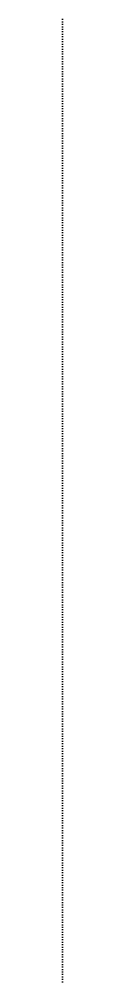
# Model space of a CAD drawing. Extents: x -13000 to 3070, y -7421 to 1552.
# Drawn here: x -13000 to -12999, y 776 to 1552 of the extents above; entities that cross this region are included whole.
import ezdxf

# ---------------------------------------------------------------- set-up
doc = ezdxf.new("R2010")
doc.units = 0
doc.layers.add('SARR_2.2x7', color=40, linetype='Continuous')
doc.layers.add('SARR_3.5x7', color=81, linetype='Continuous')

msp = doc.modelspace()

# ---------------------------------------------------------------- linework, layer by layer
at = {"layer": 'SARR_2.2x7'}
for p, q in [((-13000, 1450), (-12999, 1450)), ((-13000, 1448), (-12999, 1448)), ((-13000, 1446), (-12999, 1446)), ((-13000, 1444), (-12999, 1444)), ((-13000, 1442), (-12999, 1442)), ((-13000, 1440), (-12999, 1440)), ((-13000, 1438), (-12999, 1438)), ((-13000, 1436), (-12999, 1436)), ((-13000, 1434), (-12999, 1434)), ((-13000, 1432), (-12999, 1432)), ((-13000, 1430), (-12999, 1430)), ((-13000, 1428), (-12999, 1428)), ((-13000, 1426), (-12999, 1426)), ((-13000, 1424), (-12999, 1424)), ((-13000, 1422), (-12999, 1422)), ((-13000, 1420), (-12999, 1420)), ((-13000, 1418), (-12999, 1418)), ((-13000, 1416), (-12999, 1416)), ((-13000, 1414), (-12999, 1414)), ((-13000, 1412), (-12999, 1412)), ((-13000, 1410), (-12999, 1410)), ((-13000, 1408), (-12999, 1408)), ((-13000, 1406), (-12999, 1406)), ((-13000, 1404), (-12999, 1404)), ((-13000, 1402), (-12999, 1402)), ((-13000, 1400), (-12999, 1400)), ((-13000, 1398), (-12999, 1398)), ((-13000, 1396), (-12999, 1396)), ((-13000, 1394), (-12999, 1394)), ((-13000, 1392), (-12999, 1392)), ((-13000, 1390), (-12999, 1390)), ((-13000, 1388), (-12999, 1388)), ((-13000, 1386), (-12999, 1386)), ((-13000, 1384), (-12999, 1384)), ((-13000, 1382), (-12999, 1382)), ((-13000, 1380), (-12999, 1380)), ((-13000, 1378), (-12999, 1378)), ((-13000, 1376), (-12999, 1376)), ((-13000, 1374), (-12999, 1374)), ((-13000, 1372), (-12999, 1372)), ((-13000, 1370), (-12999, 1370)), ((-13000, 1368), (-12999, 1368)), ((-13000, 1366), (-12999, 1366)), ((-13000, 1364), (-12999, 1364)), ((-13000, 1362), (-12999, 1362)), ((-13000, 1360), (-12999, 1360)), ((-13000, 1358), (-12999, 1358)), ((-13000, 1356), (-12999, 1356)), ((-13000, 1354), (-12999, 1354)), ((-13000, 1352), (-12999, 1352)), ((-13000, 1350), (-12999, 1350)), ((-13000, 1348), (-12999, 1348)), ((-13000, 1346), (-12999, 1346)), ((-13000, 1344), (-12999, 1344)), ((-13000, 1342), (-12999, 1342)), ((-13000, 1340), (-12999, 1340)), ((-13000, 1338), (-12999, 1338)), ((-13000, 1336), (-12999, 1336)), ((-13000, 1334), (-12999, 1334)), ((-13000, 1332), (-12999, 1332)), ((-13000, 1330), (-12999, 1330)), ((-13000, 1328), (-12999, 1328)), ((-13000, 1326), (-12999, 1326)), ((-13000, 1324), (-12999, 1324)), ((-13000, 1322), (-12999, 1322)), ((-13000, 1320), (-12999, 1320)), ((-13000, 1318), (-12999, 1318)), ((-13000, 1316), (-12999, 1316)), ((-13000, 1314), (-12999, 1314)), ((-13000, 1312), (-12999, 1312)), ((-13000, 1310), (-12999, 1310)), ((-13000, 1308), (-12999, 1308)), ((-13000, 1306), (-12999, 1306)), ((-13000, 1304), (-12999, 1304)), ((-13000, 1302), (-12999, 1302)), ((-13000, 1300), (-12999, 1300)), ((-13000, 1298), (-12999, 1298)), ((-13000, 1296), (-12999, 1296)), ((-13000, 1294), (-12999, 1294)), ((-13000, 1292), (-12999, 1292)), ((-13000, 1290), (-12999, 1290)), ((-13000, 1288), (-12999, 1288)), ((-13000, 1286), (-12999, 1286)), ((-13000, 1284), (-12999, 1284)), ((-13000, 1282), (-12999, 1282)), ((-13000, 1280), (-12999, 1280)), ((-13000, 1278), (-12999, 1278)), ((-13000, 1276), (-12999, 1276)), ((-13000, 1274), (-12999, 1274)), ((-13000, 1272), (-12999, 1272)), ((-13000, 1270), (-12999, 1270)), ((-13000, 1268), (-12999, 1268)), ((-13000, 1266), (-12999, 1266)), ((-13000, 1264), (-12999, 1264)), ((-13000, 1262), (-12999, 1262)), ((-13000, 1260), (-12999, 1260)), ((-13000, 1258), (-12999, 1258)), ((-13000, 1256), (-12999, 1256)), ((-13000, 1254), (-12999, 1254)), ((-13000, 1252), (-12999, 1252)), ((-13000, 1250), (-12999, 1250)), ((-13000, 1248), (-12999, 1248)), ((-13000, 1246), (-12999, 1246)), ((-13000, 1244), (-12999, 1244)), ((-13000, 1242), (-12999, 1242)), ((-13000, 1240), (-12999, 1240)), ((-13000, 1238), (-12999, 1238)), ((-13000, 1236), (-12999, 1236)), ((-13000, 1234), (-12999, 1234)), ((-13000, 1232), (-12999, 1232)), ((-13000, 1230), (-12999, 1230)), ((-13000, 1228), (-12999, 1228)), ((-13000, 1226), (-12999, 1226)), ((-13000, 1224), (-12999, 1224)), ((-13000, 1222), (-12999, 1222)), ((-13000, 1220), (-12999, 1220)), ((-13000, 1218), (-12999, 1218)), ((-13000, 1216), (-12999, 1216)), ((-13000, 1214), (-12999, 1214)), ((-13000, 1212), (-12999, 1212)), ((-13000, 1210), (-12999, 1210)), ((-13000, 1208), (-12999, 1208)), ((-13000, 1206), (-12999, 1206)), ((-13000, 1204), (-12999, 1204)), ((-13000, 1202), (-12999, 1202)), ((-13000, 1200), (-12999, 1200)), ((-13000, 1198), (-12999, 1198)), ((-13000, 1196), (-12999, 1196)), ((-13000, 1194), (-12999, 1194)), ((-13000, 1192), (-12999, 1192)), ((-13000, 1190), (-12999, 1190)), ((-13000, 1188), (-12999, 1188)), ((-13000, 1186), (-12999, 1186)), ((-13000, 1184), (-12999, 1184)), ((-13000, 1182), (-12999, 1182)), ((-13000, 1180), (-12999, 1180)), ((-13000, 1178), (-12999, 1178)), ((-13000, 1176), (-12999, 1176)), ((-13000, 1174), (-12999, 1174)), ((-13000, 1172), (-12999, 1172)), ((-13000, 1170), (-12999, 1170)), ((-13000, 1168), (-12999, 1168)), ((-13000, 1166), (-12999, 1166)), ((-13000, 1164), (-12999, 1164)), ((-13000, 1162), (-12999, 1162)), ((-13000, 1160), (-12999, 1160)), ((-13000, 1158), (-12999, 1158)), ((-13000, 1156), (-12999, 1156)), ((-13000, 1154), (-12999, 1154)), ((-13000, 1152), (-12999, 1152)), ((-13000, 1150), (-12999, 1150)), ((-13000, 1148), (-12999, 1148)), ((-13000, 1146), (-12999, 1146)), ((-13000, 1144), (-12999, 1144)), ((-13000, 1142), (-12999, 1142)), ((-13000, 1140), (-12999, 1140)), ((-13000, 1138), (-12999, 1138)), ((-13000, 1136), (-12999, 1136)), ((-13000, 1134), (-12999, 1134)), ((-13000, 1132), (-12999, 1132)), ((-13000, 1130), (-12999, 1130)), ((-13000, 1128), (-12999, 1128)), ((-13000, 1126), (-12999, 1126)), ((-13000, 1124), (-12999, 1124)), ((-13000, 1122), (-12999, 1122)), ((-13000, 1120), (-12999, 1120)), ((-13000, 1118), (-12999, 1118)), ((-13000, 1116), (-12999, 1116)), ((-13000, 1114), (-12999, 1114)), ((-13000, 1112), (-12999, 1112)), ((-13000, 1110), (-12999, 1110)), ((-13000, 1108), (-12999, 1108)), ((-13000, 1106), (-12999, 1106)), ((-13000, 1104), (-12999, 1104)), ((-13000, 1102), (-12999, 1102)), ((-13000, 1100), (-12999, 1100)), ((-13000, 1098), (-12999, 1098)), ((-13000, 1096), (-12999, 1096)), ((-13000, 1094), (-12999, 1094)), ((-13000, 1092), (-12999, 1092)), ((-13000, 1090), (-12999, 1090)), ((-13000, 1088), (-12999, 1088)), ((-13000, 1086), (-12999, 1086)), ((-13000, 1084), (-12999, 1084)), ((-13000, 1082), (-12999, 1082)), ((-13000, 1080), (-12999, 1080)), ((-13000, 1078), (-12999, 1078)), ((-13000, 1076), (-12999, 1076)), ((-13000, 1074), (-12999, 1074)), ((-13000, 1072), (-12999, 1072)), ((-13000, 1070), (-12999, 1070)), ((-13000, 1068), (-12999, 1068)), ((-13000, 1066), (-12999, 1066)), ((-13000, 1064), (-12999, 1064)), ((-13000, 1062), (-12999, 1062)), ((-13000, 1060), (-12999, 1060)), ((-13000, 1058), (-12999, 1058)), ((-13000, 1056), (-12999, 1056)), ((-13000, 1054), (-12999, 1054)), ((-13000, 1052), (-12999, 1052)), ((-13000, 1050), (-12999, 1050)), ((-13000, 1048), (-12999, 1048)), ((-13000, 1046), (-12999, 1046)), ((-13000, 1044), (-12999, 1044)), ((-13000, 1042), (-12999, 1042)), ((-13000, 1040), (-12999, 1040)), ((-13000, 1038), (-12999, 1038)), ((-13000, 1036), (-12999, 1036)), ((-13000, 1034), (-12999, 1034)), ((-13000, 1032), (-12999, 1032)), ((-13000, 1030), (-12999, 1030)), ((-13000, 1028), (-12999, 1028)), ((-13000, 1026), (-12999, 1026)), ((-13000, 1024), (-12999, 1024)), ((-13000, 1022), (-12999, 1022)), ((-13000, 1020), (-12999, 1020)), ((-13000, 1018), (-12999, 1018)), ((-13000, 1016), (-12999, 1016)), ((-13000, 1014), (-12999, 1014)), ((-13000, 1012), (-12999, 1012)), ((-13000, 1010), (-12999, 1010)), ((-13000, 1008), (-12999, 1008)), ((-13000, 1006), (-12999, 1006)), ((-13000, 1004), (-12999, 1004)), ((-13000, 1002), (-12999, 1002)), ((-13000, 1000), (-12999, 1000)), ((-13000, 998), (-12999, 998)), ((-13000, 996), (-12999, 996)), ((-13000, 994), (-12999, 994)), ((-13000, 992), (-12999, 992)), ((-13000, 990), (-12999, 990)), ((-13000, 988), (-12999, 988)), ((-13000, 986), (-12999, 986)), ((-13000, 984), (-12999, 984)), ((-13000, 982), (-12999, 982)), ((-13000, 980), (-12999, 980)), ((-13000, 978), (-12999, 978)), ((-13000, 976), (-12999, 976)), ((-13000, 974), (-12999, 974)), ((-13000, 972), (-12999, 972)), ((-13000, 970), (-12999, 970)), ((-13000, 968), (-12999, 968)), ((-13000, 966), (-12999, 966)), ((-13000, 964), (-12999, 964)), ((-13000, 962), (-12999, 962)), ((-13000, 960), (-12999, 960)), ((-13000, 958), (-12999, 958)), ((-13000, 956), (-12999, 956)), ((-13000, 954), (-12999, 954)), ((-13000, 952), (-12999, 952)), ((-13000, 950), (-12999, 950)), ((-13000, 948), (-12999, 948)), ((-13000, 946), (-12999, 946)), ((-13000, 944), (-12999, 944)), ((-13000, 942), (-12999, 942)), ((-13000, 940), (-12999, 940)), ((-13000, 938), (-12999, 938)), ((-13000, 936), (-12999, 936)), ((-13000, 934), (-12999, 934)), ((-13000, 932), (-12999, 932)), ((-13000, 930), (-12999, 930)), ((-13000, 928), (-12999, 928)), ((-13000, 926), (-12999, 926)), ((-13000, 924), (-12999, 924)), ((-13000, 922), (-12999, 922)), ((-13000, 920), (-12999, 920)), ((-13000, 918), (-12999, 918)), ((-13000, 916), (-12999, 916)), ((-13000, 914), (-12999, 914)), ((-13000, 912), (-12999, 912)), ((-13000, 910), (-12999, 910)), ((-13000, 908), (-12999, 908)), ((-13000, 906), (-12999, 906)), ((-13000, 904), (-12999, 904)), ((-13000, 902), (-12999, 902)), ((-13000, 900), (-12999, 900)), ((-13000, 898), (-12999, 898)), ((-13000, 896), (-12999, 896)), ((-13000, 894), (-12999, 894)), ((-13000, 892), (-12999, 892)), ((-13000, 890), (-12999, 890)), ((-13000, 888), (-12999, 888)), ((-13000, 886), (-12999, 886)), ((-13000, 884), (-12999, 884)), ((-13000, 882), (-12999, 882)), ((-13000, 880), (-12999, 880)), ((-13000, 878), (-12999, 878)), ((-13000, 876), (-12999, 876)), ((-13000, 874), (-12999, 874)), ((-13000, 872), (-12999, 872)), ((-13000, 870), (-12999, 870)), ((-13000, 868), (-12999, 868)), ((-13000, 866), (-12999, 866)), ((-13000, 864), (-12999, 864)), ((-13000, 862), (-12999, 862)), ((-13000, 860), (-12999, 860)), ((-13000, 858), (-12999, 858)), ((-13000, 856), (-12999, 856)), ((-13000, 854), (-12999, 854)), ((-13000, 852), (-12999, 852)), ((-13000, 850), (-12999, 850)), ((-13000, 848), (-12999, 848)), ((-13000, 846), (-12999, 846)), ((-13000, 844), (-12999, 844)), ((-13000, 842), (-12999, 842)), ((-13000, 840), (-12999, 840)), ((-13000, 838), (-12999, 838)), ((-13000, 836), (-12999, 836)), ((-13000, 834), (-12999, 834)), ((-13000, 832), (-12999, 832)), ((-13000, 830), (-12999, 830)), ((-13000, 828), (-12999, 828)), ((-13000, 826), (-12999, 826)), ((-13000, 824), (-12999, 824)), ((-13000, 822), (-12999, 822)), ((-13000, 820), (-12999, 820)), ((-13000, 818), (-12999, 818)), ((-13000, 816), (-12999, 816)), ((-13000, 814), (-12999, 814)), ((-13000, 812), (-12999, 812)), ((-13000, 810), (-12999, 810)), ((-13000, 808), (-12999, 808)), ((-13000, 806), (-12999, 806)), ((-13000, 804), (-12999, 804)), ((-13000, 802), (-12999, 802)), ((-13000, 800), (-12999, 800)), ((-13000, 798), (-12999, 798)), ((-13000, 796), (-12999, 796)), ((-13000, 794), (-12999, 794)), ((-13000, 792), (-12999, 792)), ((-13000, 790), (-12999, 790)), ((-13000, 788), (-12999, 788)), ((-13000, 786), (-12999, 786)), ((-13000, 784), (-12999, 784)), ((-13000, 782), (-12999, 782)), ((-13000, 780), (-12999, 780)), ((-13000, 778), (-12999, 778)), ((-13000, 776), (-12999, 776))]:
    msp.add_line(p, q, dxfattribs=at)
at = {"layer": 'SARR_3.5x7'}
for p, q in [((-13000, 1552), (-12999, 1552)), ((-13000, 1550), (-12999, 1550)), ((-13000, 1548), (-12999, 1548)), ((-13000, 1546), (-12999, 1546)), ((-13000, 1544), (-12999, 1544)), ((-13000, 1542), (-12999, 1542)), ((-13000, 1540), (-12999, 1540)), ((-13000, 1538), (-12999, 1538)), ((-13000, 1536), (-12999, 1536)), ((-13000, 1534), (-12999, 1534)), ((-13000, 1532), (-12999, 1532)), ((-13000, 1530), (-12999, 1530)), ((-13000, 1528), (-12999, 1528)), ((-13000, 1526), (-12999, 1526)), ((-13000, 1524), (-12999, 1524)), ((-13000, 1522), (-12999, 1522)), ((-13000, 1520), (-12999, 1520)), ((-13000, 1518), (-12999, 1518)), ((-13000, 1516), (-12999, 1516)), ((-13000, 1514), (-12999, 1514)), ((-13000, 1512), (-12999, 1512)), ((-13000, 1510), (-12999, 1510)), ((-13000, 1508), (-12999, 1508)), ((-13000, 1506), (-12999, 1506)), ((-13000, 1504), (-12999, 1504)), ((-13000, 1502), (-12999, 1502)), ((-13000, 1500), (-12999, 1500)), ((-13000, 1498), (-12999, 1498)), ((-13000, 1496), (-12999, 1496)), ((-13000, 1494), (-12999, 1494)), ((-13000, 1492), (-12999, 1492)), ((-13000, 1490), (-12999, 1490)), ((-13000, 1488), (-12999, 1488)), ((-13000, 1486), (-12999, 1486)), ((-13000, 1484), (-12999, 1484)), ((-13000, 1482), (-12999, 1482)), ((-13000, 1480), (-12999, 1480)), ((-13000, 1478), (-12999, 1478)), ((-13000, 1476), (-12999, 1476)), ((-13000, 1474), (-12999, 1474)), ((-13000, 1472), (-12999, 1472)), ((-13000, 1470), (-12999, 1470)), ((-13000, 1468), (-12999, 1468)), ((-13000, 1466), (-12999, 1466)), ((-13000, 1464), (-12999, 1464)), ((-13000, 1462), (-12999, 1462)), ((-13000, 1460), (-12999, 1460)), ((-13000, 1458), (-12999, 1458)), ((-13000, 1456), (-12999, 1456)), ((-13000, 1454), (-12999, 1454)), ((-13000, 1452), (-12999, 1452)), ((-13000, 1450), (-12999, 1450)), ((-13000, 1448), (-12999, 1448)), ((-13000, 1446), (-12999, 1446)), ((-13000, 1444), (-12999, 1444)), ((-13000, 1442), (-12999, 1442)), ((-13000, 1440), (-12999, 1440)), ((-13000, 1438), (-12999, 1438)), ((-13000, 1436), (-12999, 1436)), ((-13000, 1434), (-12999, 1434)), ((-13000, 1432), (-12999, 1432)), ((-13000, 1430), (-12999, 1430)), ((-13000, 1428), (-12999, 1428)), ((-13000, 1426), (-12999, 1426)), ((-13000, 1424), (-12999, 1424)), ((-13000, 1422), (-12999, 1422)), ((-13000, 1420), (-12999, 1420)), ((-13000, 1418), (-12999, 1418)), ((-13000, 1416), (-12999, 1416)), ((-13000, 1414), (-12999, 1414)), ((-13000, 1412), (-12999, 1412)), ((-13000, 1410), (-12999, 1410)), ((-13000, 1408), (-12999, 1408)), ((-13000, 1406), (-12999, 1406)), ((-13000, 1404), (-12999, 1404)), ((-13000, 1402), (-12999, 1402)), ((-13000, 1400), (-12999, 1400)), ((-13000, 1398), (-12999, 1398)), ((-13000, 1396), (-12999, 1396)), ((-13000, 1394), (-12999, 1394)), ((-13000, 1392), (-12999, 1392)), ((-13000, 1390), (-12999, 1390)), ((-13000, 1388), (-12999, 1388)), ((-13000, 1386), (-12999, 1386)), ((-13000, 1384), (-12999, 1384)), ((-13000, 1382), (-12999, 1382)), ((-13000, 1380), (-12999, 1380)), ((-13000, 1378), (-12999, 1378)), ((-13000, 1376), (-12999, 1376)), ((-13000, 1374), (-12999, 1374)), ((-13000, 1372), (-12999, 1372)), ((-13000, 1370), (-12999, 1370)), ((-13000, 1368), (-12999, 1368)), ((-13000, 1366), (-12999, 1366)), ((-13000, 1364), (-12999, 1364)), ((-13000, 1362), (-12999, 1362)), ((-13000, 1360), (-12999, 1360)), ((-13000, 1358), (-12999, 1358)), ((-13000, 1356), (-12999, 1356)), ((-13000, 1354), (-12999, 1354)), ((-13000, 1352), (-12999, 1352)), ((-13000, 1350), (-12999, 1350)), ((-13000, 1348), (-12999, 1348)), ((-13000, 1346), (-12999, 1346)), ((-13000, 1344), (-12999, 1344)), ((-13000, 1342), (-12999, 1342)), ((-13000, 1340), (-12999, 1340)), ((-13000, 1338), (-12999, 1338)), ((-13000, 1336), (-12999, 1336)), ((-13000, 1334), (-12999, 1334)), ((-13000, 1332), (-12999, 1332)), ((-13000, 1330), (-12999, 1330)), ((-13000, 1328), (-12999, 1328)), ((-13000, 1326), (-12999, 1326)), ((-13000, 1324), (-12999, 1324)), ((-13000, 1322), (-12999, 1322)), ((-13000, 1320), (-12999, 1320)), ((-13000, 1318), (-12999, 1318)), ((-13000, 1316), (-12999, 1316)), ((-13000, 1314), (-12999, 1314)), ((-13000, 1312), (-12999, 1312)), ((-13000, 1310), (-12999, 1310)), ((-13000, 1308), (-12999, 1308)), ((-13000, 1306), (-12999, 1306)), ((-13000, 1304), (-12999, 1304)), ((-13000, 1302), (-12999, 1302)), ((-13000, 1300), (-12999, 1300)), ((-13000, 1298), (-12999, 1298)), ((-13000, 1296), (-12999, 1296)), ((-13000, 1294), (-12999, 1294)), ((-13000, 1292), (-12999, 1292)), ((-13000, 1290), (-12999, 1290)), ((-13000, 1288), (-12999, 1288)), ((-13000, 1286), (-12999, 1286)), ((-13000, 1284), (-12999, 1284)), ((-13000, 1282), (-12999, 1282)), ((-13000, 1280), (-12999, 1280)), ((-13000, 1278), (-12999, 1278)), ((-13000, 1276), (-12999, 1276)), ((-13000, 1274), (-12999, 1274)), ((-13000, 1272), (-12999, 1272)), ((-13000, 1270), (-12999, 1270)), ((-13000, 1268), (-12999, 1268)), ((-13000, 1266), (-12999, 1266)), ((-13000, 1264), (-12999, 1264)), ((-13000, 1262), (-12999, 1262)), ((-13000, 1260), (-12999, 1260)), ((-13000, 1258), (-12999, 1258)), ((-13000, 1256), (-12999, 1256)), ((-13000, 1254), (-12999, 1254)), ((-13000, 1252), (-12999, 1252)), ((-13000, 1250), (-12999, 1250)), ((-13000, 1248), (-12999, 1248)), ((-13000, 1246), (-12999, 1246)), ((-13000, 1244), (-12999, 1244)), ((-13000, 1242), (-12999, 1242)), ((-13000, 1240), (-12999, 1240)), ((-13000, 1238), (-12999, 1238)), ((-13000, 1236), (-12999, 1236)), ((-13000, 1234), (-12999, 1234)), ((-13000, 1232), (-12999, 1232)), ((-13000, 1230), (-12999, 1230)), ((-13000, 1228), (-12999, 1228)), ((-13000, 1226), (-12999, 1226)), ((-13000, 1224), (-12999, 1224)), ((-13000, 1222), (-12999, 1222)), ((-13000, 1220), (-12999, 1220)), ((-13000, 1218), (-12999, 1218)), ((-13000, 1216), (-12999, 1216)), ((-13000, 1214), (-12999, 1214)), ((-13000, 1212), (-12999, 1212)), ((-13000, 1210), (-12999, 1210)), ((-13000, 1208), (-12999, 1208)), ((-13000, 1206), (-12999, 1206)), ((-13000, 1204), (-12999, 1204)), ((-13000, 1202), (-12999, 1202)), ((-13000, 1200), (-12999, 1200)), ((-13000, 1198), (-12999, 1198)), ((-13000, 1196), (-12999, 1196)), ((-13000, 1194), (-12999, 1194)), ((-13000, 1192), (-12999, 1192)), ((-13000, 1190), (-12999, 1190)), ((-13000, 1188), (-12999, 1188)), ((-13000, 1186), (-12999, 1186)), ((-13000, 1184), (-12999, 1184)), ((-13000, 1182), (-12999, 1182)), ((-13000, 1180), (-12999, 1180)), ((-13000, 1178), (-12999, 1178)), ((-13000, 1176), (-12999, 1176)), ((-13000, 1174), (-12999, 1174)), ((-13000, 1172), (-12999, 1172)), ((-13000, 1170), (-12999, 1170)), ((-13000, 1168), (-12999, 1168)), ((-13000, 1166), (-12999, 1166)), ((-13000, 1164), (-12999, 1164)), ((-13000, 1162), (-12999, 1162)), ((-13000, 1160), (-12999, 1160)), ((-13000, 1158), (-12999, 1158)), ((-13000, 1156), (-12999, 1156)), ((-13000, 1154), (-12999, 1154)), ((-13000, 1152), (-12999, 1152)), ((-13000, 1150), (-12999, 1150)), ((-13000, 1148), (-12999, 1148)), ((-13000, 1146), (-12999, 1146)), ((-13000, 1144), (-12999, 1144)), ((-13000, 1142), (-12999, 1142)), ((-13000, 1140), (-12999, 1140)), ((-13000, 1138), (-12999, 1138)), ((-13000, 1136), (-12999, 1136)), ((-13000, 1134), (-12999, 1134)), ((-13000, 1132), (-12999, 1132)), ((-13000, 1130), (-12999, 1130)), ((-13000, 1128), (-12999, 1128)), ((-13000, 1126), (-12999, 1126)), ((-13000, 1124), (-12999, 1124)), ((-13000, 1122), (-12999, 1122)), ((-13000, 1120), (-12999, 1120)), ((-13000, 1118), (-12999, 1118)), ((-13000, 1116), (-12999, 1116)), ((-13000, 1114), (-12999, 1114)), ((-13000, 1112), (-12999, 1112)), ((-13000, 1110), (-12999, 1110)), ((-13000, 1108), (-12999, 1108)), ((-13000, 1106), (-12999, 1106)), ((-13000, 1104), (-12999, 1104)), ((-13000, 1102), (-12999, 1102)), ((-13000, 1100), (-12999, 1100)), ((-13000, 1098), (-12999, 1098)), ((-13000, 1096), (-12999, 1096)), ((-13000, 1094), (-12999, 1094)), ((-13000, 1092), (-12999, 1092)), ((-13000, 1090), (-12999, 1090)), ((-13000, 1088), (-12999, 1088)), ((-13000, 1086), (-12999, 1086)), ((-13000, 1084), (-12999, 1084)), ((-13000, 1082), (-12999, 1082)), ((-13000, 1080), (-12999, 1080)), ((-13000, 1078), (-12999, 1078)), ((-13000, 1076), (-12999, 1076)), ((-13000, 1074), (-12999, 1074)), ((-13000, 1072), (-12999, 1072)), ((-13000, 1070), (-12999, 1070)), ((-13000, 1068), (-12999, 1068)), ((-13000, 1066), (-12999, 1066)), ((-13000, 1064), (-12999, 1064)), ((-13000, 1062), (-12999, 1062)), ((-13000, 1060), (-12999, 1060)), ((-13000, 1058), (-12999, 1058)), ((-13000, 1056), (-12999, 1056)), ((-13000, 1054), (-12999, 1054)), ((-13000, 1052), (-12999, 1052)), ((-13000, 1050), (-12999, 1050)), ((-13000, 1048), (-12999, 1048)), ((-13000, 1046), (-12999, 1046)), ((-13000, 1044), (-12999, 1044)), ((-13000, 1042), (-12999, 1042)), ((-13000, 1040), (-12999, 1040)), ((-13000, 1038), (-12999, 1038)), ((-13000, 1036), (-12999, 1036)), ((-13000, 1034), (-12999, 1034)), ((-13000, 1032), (-12999, 1032)), ((-13000, 1030), (-12999, 1030)), ((-13000, 1028), (-12999, 1028)), ((-13000, 1026), (-12999, 1026)), ((-13000, 1024), (-12999, 1024)), ((-13000, 1022), (-12999, 1022)), ((-13000, 1020), (-12999, 1020)), ((-13000, 1018), (-12999, 1018)), ((-13000, 1016), (-12999, 1016)), ((-13000, 1014), (-12999, 1014)), ((-13000, 1012), (-12999, 1012)), ((-13000, 1010), (-12999, 1010)), ((-13000, 1008), (-12999, 1008)), ((-13000, 1006), (-12999, 1006)), ((-13000, 1004), (-12999, 1004)), ((-13000, 1002), (-12999, 1002)), ((-13000, 1000), (-12999, 1000)), ((-13000, 998), (-12999, 998)), ((-13000, 996), (-12999, 996)), ((-13000, 994), (-12999, 994)), ((-13000, 992), (-12999, 992)), ((-13000, 990), (-12999, 990)), ((-13000, 988), (-12999, 988)), ((-13000, 986), (-12999, 986)), ((-13000, 984), (-12999, 984)), ((-13000, 982), (-12999, 982)), ((-13000, 980), (-12999, 980)), ((-13000, 978), (-12999, 978)), ((-13000, 976), (-12999, 976)), ((-13000, 974), (-12999, 974)), ((-13000, 972), (-12999, 972)), ((-13000, 970), (-12999, 970)), ((-13000, 968), (-12999, 968)), ((-13000, 966), (-12999, 966)), ((-13000, 964), (-12999, 964)), ((-13000, 962), (-12999, 962)), ((-13000, 960), (-12999, 960)), ((-13000, 958), (-12999, 958)), ((-13000, 956), (-12999, 956)), ((-13000, 954), (-12999, 954)), ((-13000, 952), (-12999, 952)), ((-13000, 950), (-12999, 950)), ((-13000, 948), (-12999, 948)), ((-13000, 946), (-12999, 946)), ((-13000, 944), (-12999, 944)), ((-13000, 942), (-12999, 942)), ((-13000, 940), (-12999, 940)), ((-13000, 938), (-12999, 938)), ((-13000, 936), (-12999, 936)), ((-13000, 934), (-12999, 934)), ((-13000, 932), (-12999, 932)), ((-13000, 930), (-12999, 930)), ((-13000, 928), (-12999, 928)), ((-13000, 926), (-12999, 926)), ((-13000, 924), (-12999, 924)), ((-13000, 922), (-12999, 922)), ((-13000, 920), (-12999, 920)), ((-13000, 918), (-12999, 918)), ((-13000, 916), (-12999, 916)), ((-13000, 914), (-12999, 914)), ((-13000, 912), (-12999, 912)), ((-13000, 910), (-12999, 910)), ((-13000, 908), (-12999, 908)), ((-13000, 906), (-12999, 906)), ((-13000, 904), (-12999, 904)), ((-13000, 902), (-12999, 902)), ((-13000, 900), (-12999, 900)), ((-13000, 898), (-12999, 898)), ((-13000, 896), (-12999, 896)), ((-13000, 894), (-12999, 894)), ((-13000, 892), (-12999, 892)), ((-13000, 890), (-12999, 890)), ((-13000, 888), (-12999, 888)), ((-13000, 886), (-12999, 886)), ((-13000, 884), (-12999, 884)), ((-13000, 882), (-12999, 882)), ((-13000, 880), (-12999, 880)), ((-13000, 878), (-12999, 878)), ((-13000, 876), (-12999, 876)), ((-13000, 874), (-12999, 874)), ((-13000, 872), (-12999, 872)), ((-13000, 870), (-12999, 870)), ((-13000, 868), (-12999, 868)), ((-13000, 866), (-12999, 866)), ((-13000, 864), (-12999, 864)), ((-13000, 862), (-12999, 862)), ((-13000, 860), (-12999, 860)), ((-13000, 858), (-12999, 858)), ((-13000, 856), (-12999, 856)), ((-13000, 854), (-12999, 854)), ((-13000, 852), (-12999, 852)), ((-13000, 850), (-12999, 850)), ((-13000, 848), (-12999, 848)), ((-13000, 846), (-12999, 846)), ((-13000, 844), (-12999, 844)), ((-13000, 842), (-12999, 842)), ((-13000, 840), (-12999, 840)), ((-13000, 838), (-12999, 838)), ((-13000, 836), (-12999, 836)), ((-13000, 834), (-12999, 834)), ((-13000, 832), (-12999, 832)), ((-13000, 830), (-12999, 830)), ((-13000, 828), (-12999, 828)), ((-13000, 826), (-12999, 826)), ((-13000, 824), (-12999, 824)), ((-13000, 822), (-12999, 822)), ((-13000, 820), (-12999, 820)), ((-13000, 818), (-12999, 818)), ((-13000, 816), (-12999, 816)), ((-13000, 814), (-12999, 814)), ((-13000, 812), (-12999, 812)), ((-13000, 810), (-12999, 810)), ((-13000, 808), (-12999, 808)), ((-13000, 806), (-12999, 806)), ((-13000, 804), (-12999, 804)), ((-13000, 802), (-12999, 802)), ((-13000, 800), (-12999, 800)), ((-13000, 798), (-12999, 798)), ((-13000, 796), (-12999, 796)), ((-13000, 794), (-12999, 794)), ((-13000, 792), (-12999, 792)), ((-13000, 790), (-12999, 790)), ((-13000, 788), (-12999, 788)), ((-13000, 786), (-12999, 786)), ((-13000, 784), (-12999, 784)), ((-13000, 782), (-12999, 782)), ((-13000, 780), (-12999, 780)), ((-13000, 778), (-12999, 778)), ((-13000, 776), (-12999, 776))]:
    msp.add_line(p, q, dxfattribs=at)

doc.saveas('drawing.dxf')
